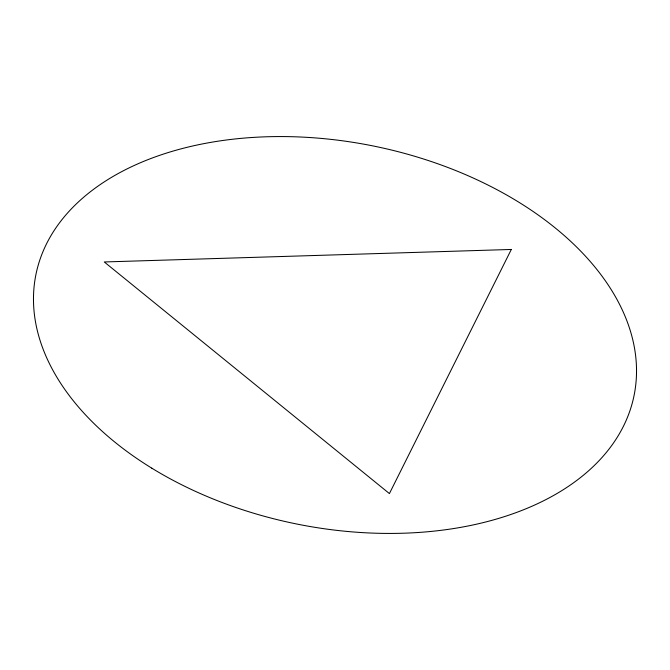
<?xml version="1.0" encoding="UTF-8"?>
<svg xmlns="http://www.w3.org/2000/svg" width="670" height="670" viewBox="0 0 670 670"><rect width="100%" height="100%" fill="white"/><g stroke="black" fill="none" stroke-linecap="round" stroke-linejoin="round"><path stroke-width="1" d="M511.31 249.458L389.412 493.581L104.269 261.962L511.31 249.458M151.788 468.163A305.126 192.851 11.4 0 0 634.004 395.819A305.126 192.851 11.4 0 0 219.207 141.01A305.126 192.851 11.4 0 0 151.788 468.163"/></g></svg>
